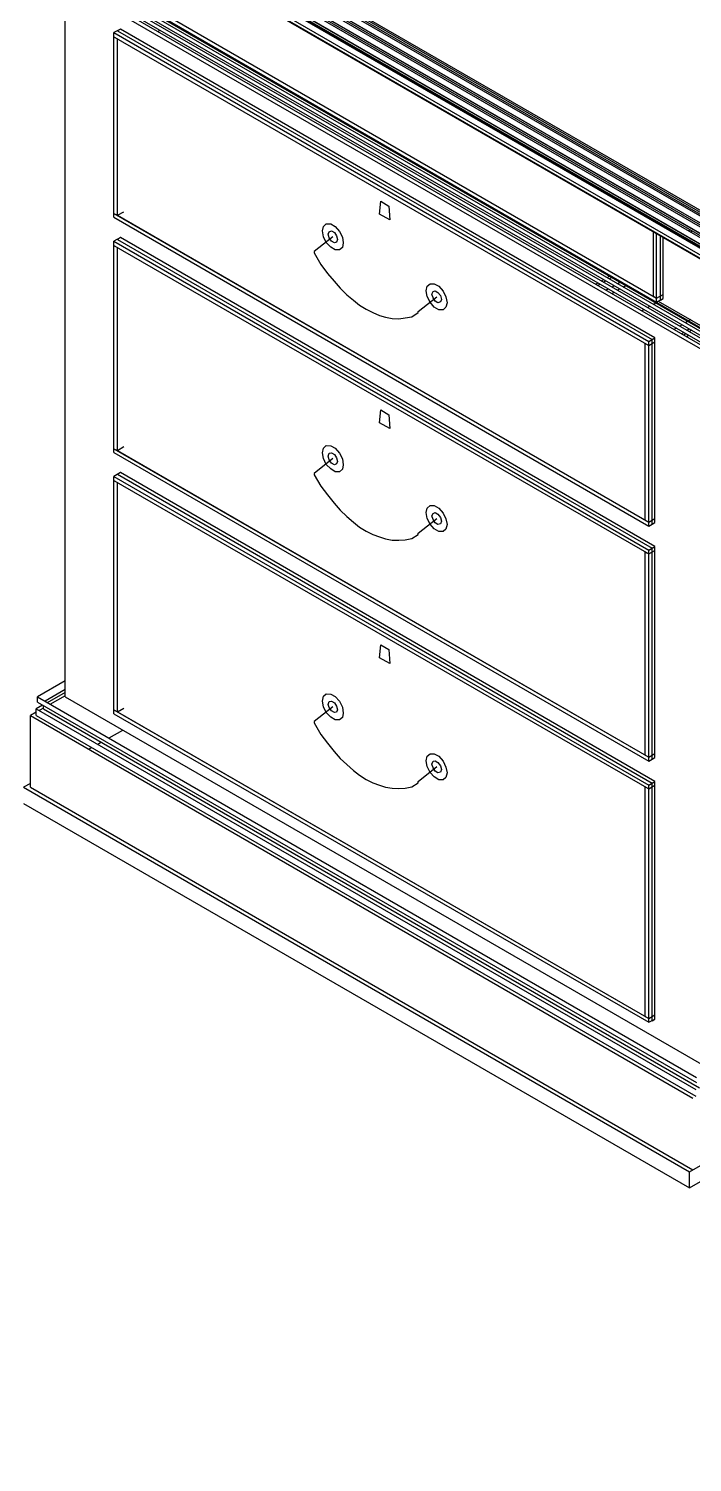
# Model space of a CAD drawing. Header units: inches. Extents: x 0.3 to 16.2, y 0.3 to 11.4.
# Drawn here: x 1.212 to 1.846, y 1.582 to 2.951 of the extents above; entities that cross this region are included whole.
import ezdxf

# ---------------------------------------------------------------- set-up
doc = ezdxf.new("R2010")
doc.units = ezdxf.units.IN
doc.header["$LTSCALE"] = 0.009843
doc.header["$MEASUREMENT"] = 0
doc.layers.add('GEOMETRY', color=7, linetype='Continuous')

msp = doc.modelspace()

# ---------------------------------------------------------------- linework, layer by layer
at = {"layer": 'GEOMETRY'}
for p, q in [((1.1843, 3.1634), (3.6953, 1.7138)), ((1.1843, 3.1634), (3.6953, 1.7138)), ((1.1843, 3.1618), (3.6953, 1.7118)), ((1.1843, 3.1618), (3.6953, 1.7118)), ((1.1843, 3.1618), (3.6953, 1.7118)), ((1.1811, 3.1598), (3.6953, 1.7083)), ((1.1811, 3.1598), (3.6953, 1.7083)), ((1.1811, 3.1535), (3.6953, 1.7016)), ((1.1811, 3.1496), (3.6953, 1.698)), ((1.1811, 3.1496), (3.6953, 1.698)), ((1.1843, 3.1598), (3.6953, 1.7098)), ((1.1843, 3.1516), (3.6953, 1.7016)), ((1.1843, 3.1516), (3.6953, 1.7016)), ((1.1843, 3.1516), (3.6953, 1.7016)), ((1.1843, 3.1496), (3.6953, 1.6996)), ((1.1811, 3.1433), (3.6953, 1.6917)), ((1.1811, 3.1394), (3.6953, 1.6878)), ((1.1811, 3.1394), (3.6953, 1.6878)), ((1.1843, 3.1413), (3.6953, 1.6913)), ((1.1843, 3.1413), (3.6953, 1.6913)), ((1.1843, 3.1413), (3.6953, 1.6913)), ((1.1843, 3.1394), (3.6953, 1.6894)), ((1.1811, 3.1331), (3.6953, 1.6815)), ((1.1811, 3.1291), (3.6953, 1.6776)), ((1.1811, 3.1291), (3.6953, 1.6776)), ((1.1811, 3.1228), (3.6953, 1.6713)), ((1.1843, 3.1311), (3.6953, 1.6815)), ((1.1843, 3.1311), (3.6953, 1.6815)), ((1.1843, 3.1311), (3.6953, 1.6815)), ((1.1843, 3.1291), (3.6953, 1.6795)), ((1.1843, 3.1209), (3.6953, 1.6713)), ((1.1866, 3.1165), (3.6953, 1.6681)), ((1.1921, 3.1126), (3.6953, 1.6673)), ((1.2209, 3.1075), (3.6953, 1.6787)), ((1.2209, 3.1075), (3.6953, 1.6787)), ((1.2339, 3.1028), (3.6953, 1.6815)), ((1.2339, 3.1028), (3.6953, 1.6815)), ((1.2394, 3.0161), (3.6953, 1.5984)), ((1.2394, 3.0161), (3.6953, 1.5984)), ((1.2394, 3.0122), (3.6953, 1.5945)), ((1.2437, 3.0173), (3.6953, 1.602)), ((1.2437, 3.0173), (3.6953, 1.602)), ((1.2437, 3.0161), (3.6953, 1.6008)), ((1.2394, 3.0098), (3.6953, 1.5917)), ((1.2394, 3.0098), (3.6953, 1.5917)), ((1.2394, 3.0059), (3.6953, 1.5882)), ((1.2394, 3.0035), (3.6953, 1.5854)), ((1.2394, 3.0035), (3.6953, 1.5854)), ((1.2394, 2.9996), (3.6953, 1.5819)), ((1.2437, 3.0098), (3.6953, 1.5945)), ((1.2437, 3.0035), (3.6953, 1.5882)), ((1.2472, 2.3126), (1.2472, 2.9953)), ((1.2862, 2.9969), (1.8118, 2.6933)), ((1.2862, 2.9969), (1.8118, 2.6933)), ((1.2862, 2.9929), (1.8118, 2.6894)), ((1.2894, 2.9949), (1.8118, 2.6933)), ((1.3, 2.95), (1.2937, 2.9469)), ((1.2937, 2.9469), (1.8043, 2.652)), ((1.2937, 2.9469), (1.8043, 2.652)), ((1.2937, 2.9429), (1.2937, 2.9469)), ((1.2937, 2.9429), (1.8043, 2.648)), ((1.2937, 2.9429), (1.2972, 2.9409)), ((1.2937, 2.9429), (1.2972, 2.9409)), ((1.2937, 2.774), (1.2937, 2.9429)), ((1.3, 2.95), (1.2972, 2.9484)), ((1.2972, 2.9484), (1.8075, 2.6539)), ((1.2972, 2.9484), (1.8075, 2.6539)), ((1.8102, 2.6555), (1.3, 2.95)), ((1.8102, 2.6555), (1.3, 2.95)), ((1.3358, 2.948), (1.3378, 2.9492)), ((1.3358, 2.948), (1.3378, 2.9492)), ((1.2972, 2.7724), (1.2972, 2.9409)), ((1.2972, 2.776), (1.2972, 2.9409)), ((1.5472, 2.7736), (1.5484, 2.7858)), ((1.5484, 2.7858), (1.5563, 2.7811)), ((1.5563, 2.7811), (1.5571, 2.7681)), ((1.2937, 2.774), (1.8043, 2.4795)), ((1.2937, 2.774), (1.8043, 2.4795)), ((1.2937, 2.774), (1.2972, 2.7724)), ((1.2937, 2.7705), (1.2937, 2.774)), ((1.2937, 2.7705), (1.8043, 2.4756)), ((1.2972, 2.7724), (1.3031, 2.7756)), ((1.2972, 2.7724), (1.8043, 2.4795)), ((1.5571, 2.7681), (1.5472, 2.7736)), ((1.3, 2.7512), (1.2937, 2.7476)), ((1.3, 2.7512), (1.2972, 2.7492)), ((1.8102, 2.4563), (1.3, 2.7512)), ((1.8102, 2.4563), (1.3, 2.7512)), ((1.5028, 2.752), (1.485, 2.7378)), ((1.4929, 2.7575), (1.4937, 2.7618)), ((1.4937, 2.752), (1.4929, 2.7575)), ((1.4937, 2.7618), (1.4965, 2.7642)), ((1.4965, 2.7465), (1.4937, 2.752)), ((1.4965, 2.7642), (1.5008, 2.7642)), ((1.4984, 2.7543), (1.4992, 2.7567)), ((1.4992, 2.7508), (1.4984, 2.7543)), ((1.4992, 2.7567), (1.5016, 2.7575)), ((1.5008, 2.7642), (1.5051, 2.7618)), ((1.5016, 2.7575), (1.5043, 2.7559)), ((1.5043, 2.7559), (1.5063, 2.7528)), ((1.5051, 2.7618), (1.5091, 2.7571)), ((1.5063, 2.7528), (1.5071, 2.7492)), ((1.5091, 2.7571), (1.5118, 2.7516)), ((1.5118, 2.7516), (1.5126, 2.7461)), ((1.8087, 2.6953), (1.8087, 2.7575)), ((1.8118, 2.6933), (1.8118, 2.7555)), ((1.8154, 2.6913), (1.8154, 2.7531)), ((1.8181, 2.6929), (1.8181, 2.7516)), ((1.8181, 2.6969), (1.8181, 2.7516)), ((1.8421, 2.7579), (1.8437, 2.7587)), ((1.8457, 2.7575), (1.8445, 2.7563)), ((1.2937, 2.7476), (1.8043, 2.4528)), ((1.2937, 2.7476), (1.8043, 2.4528)), ((1.2937, 2.7437), (1.2937, 2.7476)), ((1.2937, 2.7437), (1.8043, 2.4492)), ((1.2937, 2.7437), (1.2972, 2.7417)), ((1.2937, 2.7437), (1.2972, 2.7417)), ((1.2937, 2.5496), (1.2937, 2.7437)), ((1.2972, 2.7492), (1.8075, 2.4547)), ((1.2972, 2.7492), (1.8075, 2.4547)), ((1.2972, 2.548), (1.2972, 2.7417)), ((1.2972, 2.5516), (1.2972, 2.7417)), ((1.485, 2.7378), (1.485, 2.7366)), ((1.5008, 2.7421), (1.4965, 2.7465)), ((1.5016, 2.7476), (1.4992, 2.7508)), ((1.5051, 2.7394), (1.5008, 2.7421)), ((1.5043, 2.7461), (1.5016, 2.7476)), ((1.5063, 2.7469), (1.5043, 2.7461)), ((1.5091, 2.7394), (1.5051, 2.7394)), ((1.5071, 2.7492), (1.5063, 2.7469)), ((1.5118, 2.7417), (1.5091, 2.7394)), ((1.5126, 2.7461), (1.5118, 2.7417)), ((1.485, 2.7366), (1.4913, 2.7256)), ((1.4913, 2.7256), (1.4976, 2.7169)), ((1.4976, 2.7169), (1.5039, 2.7094)), ((1.7591, 2.7098), (1.7614, 2.711)), ((1.7646, 2.713), (1.7669, 2.7142)), ((1.7689, 2.713), (1.7669, 2.7118)), ((1.5039, 2.7094), (1.5098, 2.7028)), ((1.5098, 2.7028), (1.5161, 2.6965)), ((1.5161, 2.6965), (1.5224, 2.6913)), ((1.5917, 2.7004), (1.5929, 2.7047)), ((1.5929, 2.6949), (1.5917, 2.7004)), ((1.5929, 2.7047), (1.5957, 2.7071)), ((1.5957, 2.7071), (1.5996, 2.7071)), ((1.5972, 2.6972), (1.5984, 2.6996)), ((1.5984, 2.6937), (1.5972, 2.6972)), ((1.5984, 2.6996), (1.6004, 2.7004)), ((1.5996, 2.7071), (1.6039, 2.7047)), ((1.6004, 2.7004), (1.6031, 2.6988)), ((1.6031, 2.6988), (1.6055, 2.6957)), ((1.6039, 2.7047), (1.6079, 2.7)), ((1.6079, 2.7), (1.6106, 2.6945)), ((1.7535, 2.7067), (1.7559, 2.7079)), ((1.7579, 2.7067), (1.7559, 2.7055)), ((1.7634, 2.7098), (1.7614, 2.7087)), ((1.7634, 2.7008), (1.7657, 2.7024)), ((1.7634, 2.7008), (1.7657, 2.7024)), ((1.7689, 2.7039), (1.7713, 2.7055)), ((1.7689, 2.7039), (1.7713, 2.7055)), ((1.7689, 2.6976), (1.7713, 2.6992)), ((1.7689, 2.6976), (1.7713, 2.6992)), ((1.7689, 2.6976), (1.7713, 2.6992)), ((1.7744, 2.7071), (1.7768, 2.7087)), ((1.7744, 2.7071), (1.7768, 2.7087)), ((1.7744, 2.7008), (1.7768, 2.7024)), ((1.7744, 2.7008), (1.7768, 2.7024)), ((1.7744, 2.7008), (1.7768, 2.7024)), ((1.7799, 2.7039), (1.7823, 2.7055)), ((1.7799, 2.7039), (1.7823, 2.7055)), ((1.7799, 2.7039), (1.7823, 2.7055)), ((1.8118, 2.6933), (1.8181, 2.6969)), ((1.8118, 2.6933), (1.8181, 2.6969)), ((1.8118, 2.6933), (1.8181, 2.6969)), ((1.8181, 2.6929), (1.8181, 2.6969)), ((1.5224, 2.6913), (1.5283, 2.6866)), ((1.5283, 2.6866), (1.5346, 2.6827)), ((1.5346, 2.6827), (1.5409, 2.6795)), ((1.5843, 2.6807), (1.602, 2.6945)), ((1.5957, 2.6894), (1.5929, 2.6949)), ((1.5996, 2.6846), (1.5957, 2.6894)), ((1.6004, 2.6906), (1.5984, 2.6937)), ((1.6039, 2.6823), (1.5996, 2.6846)), ((1.6031, 2.689), (1.6004, 2.6906)), ((1.6055, 2.6898), (1.6031, 2.689)), ((1.6055, 2.6957), (1.6063, 2.6921)), ((1.6063, 2.6921), (1.6055, 2.6898)), ((1.6106, 2.6846), (1.6079, 2.6823)), ((1.6106, 2.6945), (1.6118, 2.689)), ((1.6118, 2.689), (1.6106, 2.6846)), ((1.7976, 2.6811), (1.7996, 2.6827)), ((1.8031, 2.6843), (1.8051, 2.6858)), ((1.8087, 2.6953), (1.8118, 2.6933)), ((1.8087, 2.6874), (1.8106, 2.689)), ((1.8118, 2.6894), (1.8118, 2.6933)), ((1.8118, 2.6894), (1.8181, 2.6929)), ((1.8118, 2.6894), (1.8134, 2.6906)), ((1.8134, 2.6906), (1.8602, 2.6634)), ((1.8154, 2.6913), (1.8181, 2.6929)), ((1.5409, 2.6795), (1.5472, 2.6768)), ((1.5472, 2.6768), (1.5531, 2.6752)), ((1.5531, 2.6752), (1.5594, 2.674)), ((1.5594, 2.674), (1.5657, 2.6736)), ((1.5657, 2.6736), (1.5717, 2.6744)), ((1.5717, 2.6744), (1.578, 2.6756)), ((1.578, 2.6756), (1.5843, 2.6795)), ((1.5843, 2.6795), (1.5843, 2.6807)), ((1.6079, 2.6823), (1.6039, 2.6823)), ((1.8417, 2.6713), (1.8394, 2.6697)), ((1.8445, 2.6728), (1.8425, 2.6717)), ((1.8043, 2.652), (1.8102, 2.6555)), ((1.8043, 2.652), (1.8102, 2.6555)), ((1.8075, 2.6539), (1.8102, 2.6555)), ((1.8075, 2.6539), (1.8102, 2.6555)), ((1.8102, 2.4791), (1.8102, 2.6555)), ((1.8102, 2.6516), (1.8102, 2.6555)), ((1.8307, 2.6646), (1.8283, 2.6634)), ((1.8362, 2.6677), (1.8339, 2.6665)), ((1.8378, 2.6606), (1.8354, 2.6594)), ((1.8398, 2.6594), (1.8378, 2.6579)), ((1.8425, 2.6579), (1.8406, 2.6563)), ((1.8433, 2.6638), (1.8409, 2.6626)), ((1.8453, 2.6626), (1.8433, 2.6614)), ((1.8008, 2.65), (1.8043, 2.648)), ((1.8008, 2.65), (1.8043, 2.648)), ((1.8008, 2.4815), (1.8008, 2.65)), ((1.8071, 2.6535), (1.8043, 2.652)), ((1.8043, 2.648), (1.8043, 2.652)), ((1.8043, 2.648), (1.8102, 2.6516)), ((1.8043, 2.648), (1.8102, 2.6516)), ((1.8043, 2.648), (1.8102, 2.6516)), ((1.8043, 2.4795), (1.8043, 2.648)), ((1.8075, 2.4776), (1.8075, 2.6539)), ((1.8102, 2.4831), (1.8102, 2.6516)), ((1.5472, 2.5744), (1.5484, 2.5866)), ((1.5571, 2.5689), (1.5472, 2.5744)), ((1.5484, 2.5866), (1.5563, 2.5819)), ((1.5563, 2.5819), (1.5571, 2.5689)), ((1.2937, 2.5496), (1.8043, 2.2551)), ((1.2937, 2.5496), (1.8043, 2.2551)), ((1.2937, 2.5496), (1.2972, 2.548)), ((1.2937, 2.5461), (1.2937, 2.5496)), ((1.2937, 2.5461), (1.8043, 2.2512)), ((1.2972, 2.548), (1.3031, 2.5516)), ((1.2972, 2.548), (1.8043, 2.2551)), ((1.4929, 2.5457), (1.4937, 2.55)), ((1.4937, 2.55), (1.4965, 2.5528)), ((1.4965, 2.5528), (1.5008, 2.5524)), ((1.5008, 2.5524), (1.5051, 2.55)), ((1.5051, 2.55), (1.5091, 2.5453)), ((1.5028, 2.5402), (1.485, 2.526)), ((1.4937, 2.5402), (1.4929, 2.5457)), ((1.4965, 2.5346), (1.4937, 2.5402)), ((1.5008, 2.5303), (1.4965, 2.5346)), ((1.4984, 2.5425), (1.4992, 2.5453)), ((1.4992, 2.539), (1.4984, 2.5425)), ((1.4992, 2.5453), (1.5016, 2.5457)), ((1.5016, 2.5358), (1.4992, 2.539)), ((1.5016, 2.5457), (1.5043, 2.5441)), ((1.5043, 2.5343), (1.5016, 2.5358)), ((1.5043, 2.5441), (1.5063, 2.5409)), ((1.5063, 2.535), (1.5043, 2.5343)), ((1.5063, 2.5409), (1.5071, 2.5374)), ((1.5071, 2.5374), (1.5063, 2.535)), ((1.5091, 2.5453), (1.5118, 2.5398)), ((1.5118, 2.5398), (1.5126, 2.5343)), ((1.5126, 2.5343), (1.5118, 2.5299)), ((1.3, 2.5268), (1.2937, 2.5232)), ((1.2937, 2.5232), (1.8043, 2.2283)), ((1.2937, 2.5232), (1.8043, 2.2283)), ((1.2937, 2.5193), (1.2937, 2.5232)), ((1.2937, 2.5193), (1.8043, 2.2248)), ((1.2937, 2.5193), (1.2972, 2.5173)), ((1.2937, 2.5193), (1.2972, 2.5173)), ((1.2937, 2.3004), (1.2937, 2.5193)), ((1.3, 2.5268), (1.2972, 2.5252)), ((1.2972, 2.5252), (1.8075, 2.2303)), ((1.2972, 2.5252), (1.8075, 2.2303)), ((1.8102, 2.2319), (1.3, 2.5268)), ((1.8102, 2.2319), (1.3, 2.5268)), ((1.485, 2.526), (1.485, 2.5248)), ((1.485, 2.5248), (1.4913, 2.5138)), ((1.5051, 2.5276), (1.5008, 2.5303)), ((1.5091, 2.5276), (1.5051, 2.5276)), ((1.5118, 2.5299), (1.5091, 2.5276)), ((1.2972, 2.2984), (1.2972, 2.5173)), ((1.2972, 2.302), (1.2972, 2.5173)), ((1.4913, 2.5138), (1.4976, 2.5055)), ((1.4976, 2.5055), (1.5039, 2.4976)), ((1.5039, 2.4976), (1.5098, 2.4909)), ((1.5917, 2.4886), (1.5929, 2.4929)), ((1.5929, 2.4929), (1.5957, 2.4953)), ((1.5957, 2.4953), (1.5996, 2.4953)), ((1.5996, 2.4953), (1.6039, 2.4929)), ((1.6039, 2.4929), (1.6079, 2.4882)), ((1.5098, 2.4909), (1.5161, 2.485)), ((1.5161, 2.485), (1.5224, 2.4795)), ((1.5224, 2.4795), (1.5283, 2.4748)), ((1.5843, 2.4689), (1.602, 2.4831)), ((1.5929, 2.4831), (1.5917, 2.4886)), ((1.5957, 2.4776), (1.5929, 2.4831)), ((1.5996, 2.4732), (1.5957, 2.4776)), ((1.5972, 2.4854), (1.5984, 2.4878)), ((1.5984, 2.4819), (1.5972, 2.4854)), ((1.5984, 2.4878), (1.6004, 2.4886)), ((1.6004, 2.4787), (1.5984, 2.4819)), ((1.6004, 2.4886), (1.6031, 2.487)), ((1.6031, 2.4772), (1.6004, 2.4787)), ((1.6031, 2.487), (1.6055, 2.4839)), ((1.6055, 2.478), (1.6031, 2.4772)), ((1.6055, 2.4839), (1.6063, 2.4803)), ((1.6063, 2.4803), (1.6055, 2.478)), ((1.6079, 2.4882), (1.6106, 2.4827)), ((1.6106, 2.4827), (1.6118, 2.4772)), ((1.8008, 2.4815), (1.8043, 2.4795)), ((1.8043, 2.4795), (1.8102, 2.4831)), ((1.8043, 2.4795), (1.8102, 2.4831)), ((1.8043, 2.4795), (1.8102, 2.4831)), ((1.8043, 2.4756), (1.8043, 2.4795)), ((1.8043, 2.4756), (1.8102, 2.4791)), ((1.8075, 2.4776), (1.8102, 2.4791)), ((1.8102, 2.4791), (1.8102, 2.4831)), ((1.5283, 2.4748), (1.5346, 2.4709)), ((1.5346, 2.4709), (1.5409, 2.4677)), ((1.5409, 2.4677), (1.5472, 2.4654)), ((1.5472, 2.4654), (1.5531, 2.4634)), ((1.5717, 2.4626), (1.578, 2.4638)), ((1.578, 2.4638), (1.5843, 2.4677)), ((1.5843, 2.4677), (1.5843, 2.4689)), ((1.6039, 2.4705), (1.5996, 2.4732)), ((1.6079, 2.4705), (1.6039, 2.4705)), ((1.6106, 2.4728), (1.6079, 2.4705)), ((1.6118, 2.4772), (1.6106, 2.4728)), ((1.5531, 2.4634), (1.5594, 2.4622)), ((1.5594, 2.4622), (1.5657, 2.4622)), ((1.5657, 2.4622), (1.5717, 2.4626)), ((1.8008, 2.4508), (1.8043, 2.4492)), ((1.8008, 2.4508), (1.8043, 2.4492)), ((1.8008, 2.2571), (1.8008, 2.4508)), ((1.8043, 2.4528), (1.8102, 2.4563)), ((1.8043, 2.4528), (1.8102, 2.4563)), ((1.8071, 2.4543), (1.8043, 2.4528)), ((1.8043, 2.4492), (1.8043, 2.4528)), ((1.8043, 2.4492), (1.8102, 2.4524)), ((1.8043, 2.4492), (1.8102, 2.4524)), ((1.8043, 2.4492), (1.8102, 2.4524)), ((1.8075, 2.4547), (1.8102, 2.4563)), ((1.8075, 2.4547), (1.8102, 2.4563)), ((1.8075, 2.2531), (1.8075, 2.4547)), ((1.8102, 2.2547), (1.8102, 2.4563)), ((1.8102, 2.4524), (1.8102, 2.4563)), ((1.8102, 2.2587), (1.8102, 2.4524)), ((1.8043, 2.2551), (1.8043, 2.4492)), ((1.5472, 2.35), (1.5484, 2.3622)), ((1.5484, 2.3622), (1.5563, 2.3579)), ((1.5563, 2.3579), (1.5571, 2.3445)), ((1.5571, 2.3445), (1.5472, 2.35)), ((1.2472, 2.328), (1.2209, 2.3126)), ((1.2472, 2.3197), (1.228, 2.3087)), ((1.2472, 2.3169), (1.2299, 2.3071)), ((1.2472, 2.3138), (1.2327, 2.3055)), ((1.4929, 2.3087), (1.4937, 2.3134)), ((1.4937, 2.3134), (1.4965, 2.3157)), ((1.4965, 2.3157), (1.5008, 2.3154)), ((1.5008, 2.3154), (1.5051, 2.313)), ((1.2256, 2.3047), (1.2197, 2.3012)), ((1.2197, 2.3012), (1.8492, 1.9378)), ((1.2197, 2.3012), (1.8492, 1.9378)), ((1.2197, 2.2949), (1.2197, 2.3012)), ((1.2209, 2.3126), (1.85, 1.9492)), ((1.2209, 2.3126), (1.85, 1.9492)), ((1.2209, 2.3075), (1.2209, 2.3126)), ((1.2209, 2.3075), (1.85, 1.9445)), ((1.2264, 2.302), (1.2224, 2.2996)), ((1.2264, 2.3012), (1.2264, 2.3043)), ((1.2264, 2.3012), (1.8528, 1.9394)), ((1.2472, 2.3126), (1.863, 1.9571)), ((1.2937, 2.3004), (1.8043, 2.0055)), ((1.2937, 2.3004), (1.8043, 2.0055)), ((1.2937, 2.3004), (1.2972, 2.2984)), ((1.2937, 2.2965), (1.2937, 2.3004)), ((1.2972, 2.2984), (1.3031, 2.302)), ((1.5028, 2.3031), (1.485, 2.289)), ((1.4937, 2.3031), (1.4929, 2.3087)), ((1.4965, 2.2976), (1.4937, 2.3031)), ((1.4984, 2.3055), (1.4992, 2.3083)), ((1.4992, 2.3024), (1.4984, 2.3055)), ((1.4992, 2.3083), (1.5016, 2.3087)), ((1.5016, 2.2992), (1.4992, 2.3024)), ((1.5016, 2.3087), (1.5043, 2.3071)), ((1.5043, 2.3071), (1.5063, 2.3039)), ((1.5051, 2.313), (1.5091, 2.3087)), ((1.5063, 2.3039), (1.5071, 2.3004)), ((1.5071, 2.3004), (1.5063, 2.298)), ((1.5091, 2.3087), (1.5118, 2.3028)), ((1.5118, 2.3028), (1.5126, 2.2972)), ((1.2197, 2.298), (1.2142, 2.2949)), ((1.2142, 2.2949), (1.8465, 1.9295)), ((1.2142, 2.2949), (1.8465, 1.9295)), ((1.2142, 2.2264), (1.2142, 2.2949)), ((1.2197, 2.2949), (1.8492, 1.9315)), ((1.2937, 2.2965), (1.8043, 2.002)), ((1.2972, 2.2984), (1.8043, 2.0055)), ((1.485, 2.289), (1.485, 2.2878)), ((1.485, 2.2878), (1.4913, 2.2768)), ((1.5008, 2.2933), (1.4965, 2.2976)), ((1.5051, 2.2906), (1.5008, 2.2933)), ((1.5043, 2.2976), (1.5016, 2.2992)), ((1.5063, 2.298), (1.5043, 2.2976)), ((1.5091, 2.2906), (1.5051, 2.2906)), ((1.5118, 2.2929), (1.5091, 2.2906)), ((1.5126, 2.2972), (1.5118, 2.2929)), ((1.302, 2.2807), (1.289, 2.2732)), ((1.4913, 2.2768), (1.4976, 2.2685)), ((1.2728, 2.2642), (1.2701, 2.2626)), ((1.2819, 2.2693), (1.2783, 2.2673)), ((1.4976, 2.2685), (1.5039, 2.2606)), ((1.5039, 2.2606), (1.5098, 2.2539)), ((1.8043, 2.2551), (1.8102, 2.2587)), ((1.8043, 2.2551), (1.8102, 2.2587)), ((1.8043, 2.2551), (1.8102, 2.2587)), ((1.8102, 2.2547), (1.8102, 2.2587)), ((1.5098, 2.2539), (1.5161, 2.248)), ((1.5161, 2.248), (1.5224, 2.2425)), ((1.5843, 2.2319), (1.602, 2.2461)), ((1.5917, 2.2516), (1.5929, 2.2559)), ((1.5929, 2.2461), (1.5917, 2.2516)), ((1.5929, 2.2559), (1.5957, 2.2583)), ((1.5957, 2.2406), (1.5929, 2.2461)), ((1.5957, 2.2583), (1.5996, 2.2583)), ((1.5972, 2.2484), (1.5984, 2.2512)), ((1.5984, 2.2449), (1.5972, 2.2484)), ((1.5984, 2.2512), (1.6004, 2.2516)), ((1.6004, 2.2417), (1.5984, 2.2449)), ((1.5996, 2.2583), (1.6039, 2.2559)), ((1.6004, 2.2516), (1.6031, 2.25)), ((1.6031, 2.25), (1.6055, 2.2469)), ((1.6039, 2.2559), (1.6079, 2.2512)), ((1.6055, 2.2469), (1.6063, 2.2433)), ((1.6079, 2.2512), (1.6106, 2.2457)), ((1.6106, 2.2457), (1.6118, 2.2402)), ((1.8008, 2.2571), (1.8043, 2.2551)), ((1.8043, 2.2512), (1.8043, 2.2551)), ((1.8043, 2.2512), (1.8102, 2.2547)), ((1.8075, 2.2531), (1.8102, 2.2547)), ((1.8433, 1.8591), (2.5291, 2.2551)), ((1.8433, 1.8591), (2.5291, 2.2551)), ((1.8433, 1.8441), (2.5421, 2.2476)), ((1.5224, 2.2425), (1.5283, 2.2378)), ((1.5283, 2.2378), (1.5346, 2.2339)), ((1.5346, 2.2339), (1.5409, 2.2307)), ((1.5843, 2.2307), (1.5843, 2.2319)), ((1.5996, 2.2362), (1.5957, 2.2406)), ((1.6039, 2.2335), (1.5996, 2.2362)), ((1.6031, 2.2402), (1.6004, 2.2417)), ((1.6055, 2.2409), (1.6031, 2.2402)), ((1.6079, 2.2335), (1.6039, 2.2335)), ((1.6063, 2.2433), (1.6055, 2.2409)), ((1.6106, 2.2358), (1.6079, 2.2335)), ((1.6118, 2.2402), (1.6106, 2.2358)), ((1.8043, 2.2283), (1.8102, 2.2319)), ((1.8043, 2.2283), (1.8102, 2.2319)), ((1.8075, 2.2303), (1.8102, 2.2319)), ((1.8075, 2.2303), (1.8102, 2.2319)), ((1.8102, 2.0051), (1.8102, 2.2319)), ((1.8102, 2.2283), (1.8102, 2.2319)), ((1.2142, 2.2299), (1.2075, 2.2264)), ((1.2075, 2.2264), (1.8433, 1.8591)), ((1.2075, 2.2264), (1.8433, 1.8591)), ((1.2142, 2.2264), (1.8465, 1.861)), ((1.5409, 2.2307), (1.5472, 2.2283)), ((1.5472, 2.2283), (1.5531, 2.2264)), ((1.5531, 2.2264), (1.5594, 2.2256)), ((1.5594, 2.2256), (1.5657, 2.2252)), ((1.5657, 2.2252), (1.5717, 2.2256)), ((1.5717, 2.2256), (1.578, 2.2268)), ((1.578, 2.2268), (1.5843, 2.2307)), ((1.8008, 2.2268), (1.8043, 2.2248)), ((1.8008, 2.2268), (1.8043, 2.2248)), ((1.8008, 2.0075), (1.8008, 2.2268)), ((1.8071, 2.2299), (1.8043, 2.2283)), ((1.8043, 2.2248), (1.8043, 2.2283)), ((1.8043, 2.2248), (1.8102, 2.2283)), ((1.8043, 2.2248), (1.8102, 2.2283)), ((1.8043, 2.2248), (1.8102, 2.2283)), ((1.8043, 2.0055), (1.8043, 2.2248)), ((1.8075, 2.0035), (1.8075, 2.2303)), ((1.8102, 2.0091), (1.8102, 2.2283)), ((1.2075, 2.211), (1.8433, 1.8441)), ((1.8008, 2.0075), (1.8043, 2.0055)), ((1.8043, 2.0055), (1.8102, 2.0091)), ((1.8043, 2.0055), (1.8102, 2.0091)), ((1.8043, 2.0055), (1.8102, 2.0091)), ((1.8043, 2.002), (1.8043, 2.0055)), ((1.8043, 2.002), (1.8102, 2.0051)), ((1.8075, 2.0035), (1.8102, 2.0051)), ((1.8102, 2.0051), (1.8102, 2.0091)), ((1.8433, 1.8441), (1.8433, 1.8591))]:
    msp.add_line(p, q, dxfattribs=at)

doc.saveas('drawing.dxf')
